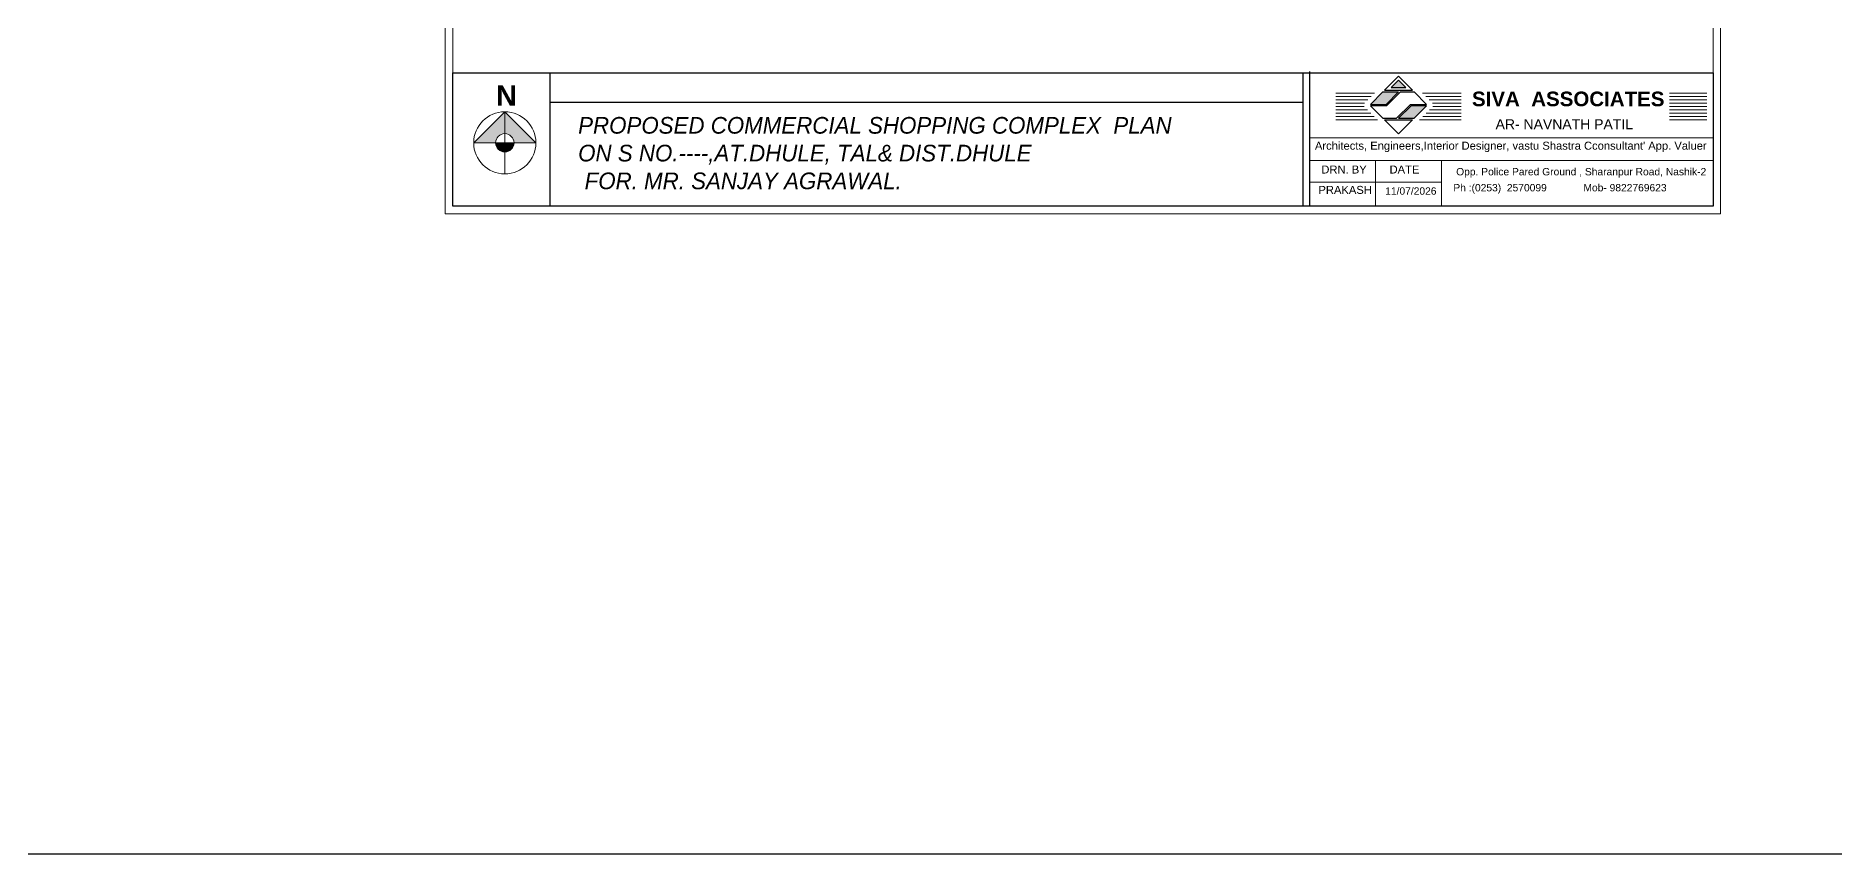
# Model space of a CAD drawing. Header units: feet. Extents: x 1354 to 2117, y 994 to 1430.
# Drawn here: x 1628.1 to 1749.1, y 1265.7 to 1320.8 of the extents above; entities that cross this region are included whole.
import ezdxf

# ---------------------------------------------------------------- set-up
doc = ezdxf.new("R2010")
doc.units = ezdxf.units.FT
doc.layers.add('BOUNDRY', color=5, linetype='Continuous')
doc.layers.add('F4', color=76, linetype='Continuous')
for name, color, linetype, lineweight in [('dim', 2, 'Continuous', 9), ('DIMENTION', 23, 'Continuous', 13), ('H', 253, 'Continuous', 5), ('tex', 7, 'Continuous', 15), ('TEXT', 7, 'Continuous', 20), ('wall', 7, 'Continuous', 30), ('WIN', 230, 'Continuous', 9)]:
    doc.layers.add(name, color=color, linetype=linetype, lineweight=lineweight)
doc.styles.get("Standard").update_dxf_attribs({"font": 'arial.ttf'})
doc.styles.add('STYLE1', font='arial.ttf')

msp = doc.modelspace()

# ---------------------------------------------------------------- hatches: boundary and pattern name
at = {"layer": 'dim', "lineweight": 15}
h = msp.add_hatch(color=7, dxfattribs=at)
h.paths.add_polyline_path([(1659.0584, 1313.5724), (1657.584, 1313.5724), (1659.677, 1315.6653), (1659.677, 1314.1909, 0.41421356)])
h.paths.add_polyline_path([(1659.677, 1314.1909), (1659.677, 1315.6653), (1661.77, 1313.5724), (1660.2956, 1313.5724, 0.41421356)])
h = msp.add_hatch(color=7, dxfattribs=at)
h.paths.add_polyline_path([(1659.677, 1312.9538, -0.41421356), (1659.0584, 1313.5724), (1659.677, 1313.5724)])
h.paths.add_polyline_path([(1659.677, 1313.5724), (1660.2956, 1313.5724, -0.41421356), (1659.677, 1312.9538)])
at = {"layer": 'wall'}
h = msp.add_hatch(color=1, dxfattribs=at)
h.paths.add_polyline_path([(1720.2757, 1317.2961), (1719.7801, 1317.7917), (1719.2845, 1317.2961)])
h.paths.add_polyline_path([(1717.8935, 1316.1631), (1718.9391, 1316.1631), (1719.7801, 1317.0042), (1718.7346, 1317.0042)])
h.paths.add_polyline_path([(1721.6667, 1316.0719), (1720.6211, 1316.0719), (1719.7801, 1315.2309), (1720.8257, 1315.2309)])

# ---------------------------------------------------------------- linework, layer by layer
msp.add_lwpolyline([(1354.3755, 1430.0991), (2116.8312, 1430.0991), (2116.8312, 1265.6921), (1354.3755, 1265.6921)], close=True)
at = {"color": 7, "lineweight": 20}
for points in [[(1655.6718, 1388.9392), (1741.443, 1388.9392), (1741.443, 1308.8), (1655.6718, 1308.8)], [(1656.1718, 1388.4392), (1740.943, 1388.4392), (1740.943, 1309.3), (1656.1718, 1309.3)]]:
    msp.add_lwpolyline(points, close=True, dxfattribs=at)
at = {"layer": 'BOUNDRY'}
for p in [(1713.7898, 1318.375), (1713.7898, 1318.277), (1713.7898, 1318.277)]:
    msp.add_line(p, (1713.7898, 1309.3), dxfattribs=at)
at = {"layer": 'DIMENTION'}
msp.add_lwpolyline([(1713.7898, 1318.277), (1740.943, 1318.277), (1740.943, 1309.3), (1713.7898, 1309.3)], close=True, dxfattribs=at)
at = {"layer": 'F4'}
for p, q in [((1718.7346, 1317.0042), (1717.8935, 1316.1631)), ((1718.7346, 1317.0042), (1719.7801, 1317.0042)), ((1719.7801, 1317.0042), (1718.9391, 1316.1631)), ((1719.9091, 1317.0042), (1718.9769, 1316.0719)), ((1719.9091, 1317.0042), (1720.8257, 1317.0042)), ((1721.6667, 1316.1631), (1720.8257, 1317.0042)), ((1717.8935, 1316.1631), (1718.9391, 1316.1631)), ((1718.9769, 1316.0719), (1717.8935, 1316.0719)), ((1717.8935, 1316.0719), (1718.7346, 1315.2309)), ((1720.5833, 1316.1631), (1719.6511, 1315.2309)), ((1720.6211, 1316.0719), (1719.7801, 1315.2309)), ((1720.5833, 1316.1631), (1721.6667, 1316.1631)), ((1721.6667, 1316.0719), (1720.6211, 1316.0719)), ((1720.8257, 1315.2309), (1721.6667, 1316.0719)), ((1718.7346, 1315.2309), (1719.6511, 1315.2309)), ((1718.844, 1315.1214), (1719.7801, 1314.1853)), ((1718.844, 1315.1214), (1720.7162, 1315.1214)), ((1719.7801, 1315.2309), (1720.8257, 1315.2309)), ((1719.7801, 1314.1853), (1720.7162, 1315.1214))]:
    msp.add_line(p, q, dxfattribs=at)
for points in [[(1718.844, 1317.1136), (1720.7162, 1317.1136), (1719.7801, 1318.0497)], [(1719.2845, 1317.2961), (1720.2757, 1317.2961), (1719.7801, 1317.7917)]]:
    msp.add_lwpolyline(points, close=True, dxfattribs=at)
at = {"layer": 'H', "lineweight": 5}
for p, q in [((1718.1704, 1316.9128), (1715.5642, 1316.9128)), ((1721.3898, 1316.9128), (1723.9961, 1316.9128)), ((1740.5107, 1316.9128), (1738.0135, 1316.9128)), ((1717.9476, 1316.6899), (1715.5642, 1316.6899)), ((1717.7248, 1316.4671), (1715.5642, 1316.4671)), ((1717.5019, 1316.2442), (1715.5642, 1316.2442)), ((1717.4713, 1316.0214), (1715.5642, 1316.0214)), ((1717.6942, 1315.7985), (1715.5642, 1315.7985)), ((1721.6126, 1316.6899), (1723.9961, 1316.6899)), ((1721.8355, 1316.4671), (1723.9961, 1316.4671)), ((1721.866, 1315.7985), (1723.9961, 1315.7985)), ((1722.0583, 1316.2442), (1723.9961, 1316.2442)), ((1722.0889, 1316.0214), (1723.9961, 1316.0214)), ((1740.5107, 1316.6899), (1738.0135, 1316.6899)), ((1740.5107, 1316.4671), (1738.0135, 1316.4671)), ((1740.5107, 1316.2442), (1738.0135, 1316.2442)), ((1740.5107, 1316.0214), (1738.0135, 1316.0214)), ((1740.5107, 1315.7985), (1738.0135, 1315.7985)), ((1717.917, 1315.5757), (1715.5642, 1315.5757)), ((1718.1399, 1315.3529), (1715.5642, 1315.3529)), ((1718.3627, 1315.13), (1715.5642, 1315.13)), ((1721.1975, 1315.13), (1723.9961, 1315.13)), ((1721.4204, 1315.3529), (1723.9961, 1315.3529)), ((1721.6432, 1315.5757), (1723.9961, 1315.5757)), ((1740.5107, 1315.5757), (1738.0135, 1315.5757)), ((1740.5107, 1315.3529), (1738.0135, 1315.3529)), ((1740.5107, 1315.13), (1738.0135, 1315.13))]:
    msp.add_line(p, q, dxfattribs=at)
at = {"layer": 'wall', "lineweight": 25}
for p, q in [((1656.1718, 1318.277), (1738.2865, 1318.277)), ((1662.6967, 1318.277), (1662.6967, 1309.3)), ((1713.3436, 1318.277), (1713.3436, 1309.3)), ((1713.7898, 1318.277), (1713.7898, 1309.3)), ((1713.7898, 1318.277), (1713.7898, 1309.3)), ((1662.6967, 1316.32), (1713.3436, 1316.32))]:
    msp.add_line(p, q, dxfattribs=at)
at = {"layer": 'wall', "lineweight": 15}
for p, q in [((1659.677, 1315.6653), (1657.584, 1313.5724)), ((1659.677, 1315.6653), (1659.677, 1311.4794)), ((1661.77, 1313.5724), (1659.677, 1315.6653)), ((1661.77, 1313.5724), (1657.584, 1313.5724))]:
    msp.add_line(p, q, dxfattribs=at)
at = {"layer": 'wall'}
msp.add_lwpolyline([(1656.1718, 1318.277), (1740.943, 1318.277), (1740.943, 1309.3), (1656.1718, 1309.3)], close=True, dxfattribs=at)
at = {"layer": 'wall', "lineweight": 15}
for radius in [2.093, 0.6186]:
    msp.add_circle((1659.677, 1313.5724), radius, dxfattribs=at)
at = {"layer": 'WIN', "color": 7, "lineweight": 5}
for p, q in [((1713.7898, 1313.9091), (1740.943, 1313.9091)), ((1713.7898, 1312.3832), (1740.943, 1312.3832)), ((1718.2291, 1312.3832), (1718.2291, 1309.3)), ((1722.6683, 1309.3), (1722.6683, 1312.3832)), ((1722.6683, 1310.9246), (1713.7898, 1310.9246))]:
    msp.add_line(p, q, dxfattribs=at)

# ---------------------------------------------------------------- texts
at = {"layer": 'tex', "insert": (1664.6091, 1315.3118), "char_height": 1.1213251, "width": 39.855917, "attachment_point": 1}
msp.add_mtext('\\pxql;{\\fCentury Gothic|b0|i1|c0|p34;PROPOSED COMMERCIAL SHOPPING COMPLEX  PLAN ON S NO.----,AT.DHULE, TAL& DIST.DHULE\\P\\fArial|b0|i0|c0|p34; \\fCentury Gothic|b0|i1|c0|p34;FOR. MR. SANJAY AGRAWAL.}', dxfattribs=at)
at = {"layer": 'TEXT', "style": 'STYLE1'}
for s, insert, char_height, width, attachment_point in [('{\\fArial|b1|i0|c0|p34;N}', (1659.7848, 1316.0638), 1.380092, 0.258093, 8), (" Architects, Engineers,Interior Designer, vastu Shastra Cconsultant' App. Valuer", (1713.9487, 1313.6489), 0.538236, 27.415113, 1), ('\\pxt3;DRN. BY', (1714.5884, 1312.0461), 0.538236, 3.885628, 1), ('DATE', (1719.1761, 1312.0461), 0.53824, 27.415113, 1), ('Ph :(0253)  2570099  ', (1723.4652, 1310.7994), 0.493383, 18.462091, 1), (' Opp. Police Pared Ground , Sharanpur Road, Nashik-2', (1723.4652, 1311.8771), 0.493383, 18.462091, 1), ('Mob- 9822769623  ', (1732.2139, 1310.7994), 0.493383, 18.462091, 1), ('PRAKASH', (1714.3935, 1310.6735), 0.53824, 27.415113, 1), ('11/07/2026', (1718.885, 1310.576), 0.49338, 27.415113, 1)]:
    msp.add_mtext(s, dxfattribs=dict(at, insert=insert, char_height=char_height, width=width, attachment_point=attachment_point))
at = {"layer": 'wall', "color": 7, "lineweight": 5, "width": 20.2624, "attachment_point": 1, "style": 'STYLE1'}
for s, insert, char_height in [(' {\\fArial|b1|i0|c0|p34;SIVA  ASSOCIATES}', (1724.3373, 1317.0227), 0.986766), (' AR- NAVNATH PATIL', (1726.0449, 1315.1629), 0.672795)]:
    msp.add_mtext(s, dxfattribs=dict(at, insert=insert, char_height=char_height))

doc.saveas('drawing.dxf')
